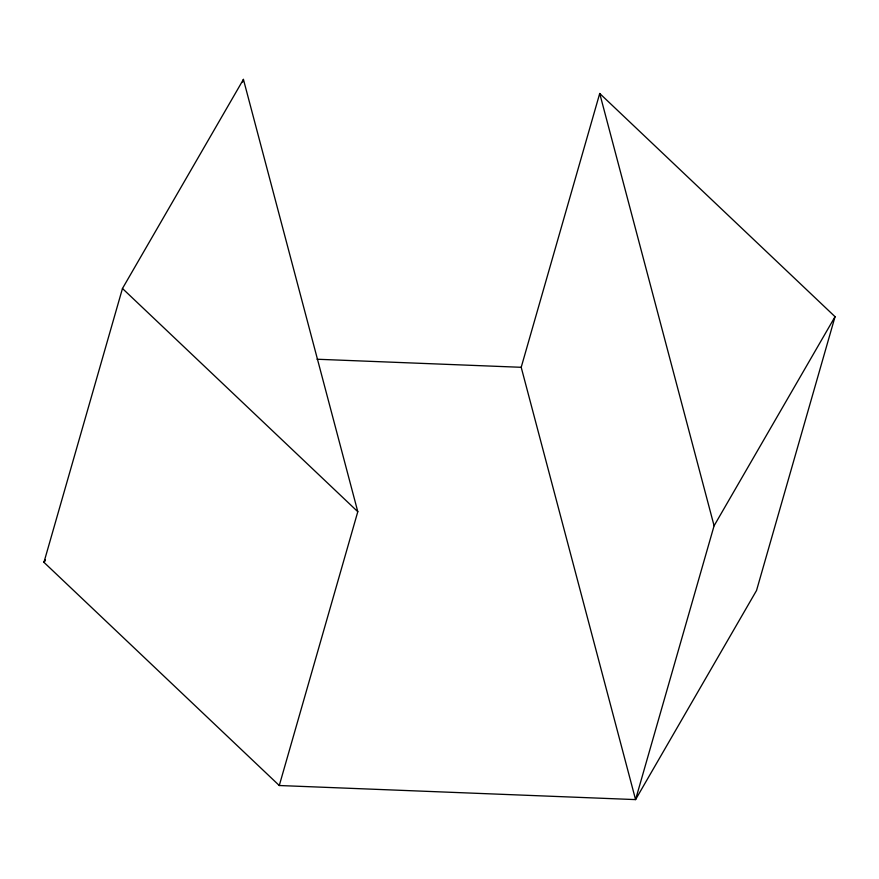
<?xml version="1.0" encoding="UTF-8"?>
<svg xmlns="http://www.w3.org/2000/svg" width="879" height="879" viewBox="0 0 879 879"><rect width="100%" height="100%" fill="white"/><g stroke="black" fill="none" stroke-linecap="round" stroke-linejoin="round"><path stroke-width="1.32" d="M279.28 785.518L357.797 511.699L243.428 79.396L122.467 288.499L43.95 562.318L279.28 785.518L635.572 799.604L756.533 590.501L835.05 316.682L599.72 93.482L521.203 367.301L635.572 799.604L714.089 525.785L835.05 316.682M242.67 82.033L243.428 79.396M45.323 559.945L43.95 562.318L45.411 560.011M317.022 359.236L521.203 367.301M122.467 288.499L357.797 511.699M599.72 93.482L714.089 525.785"/></g></svg>
